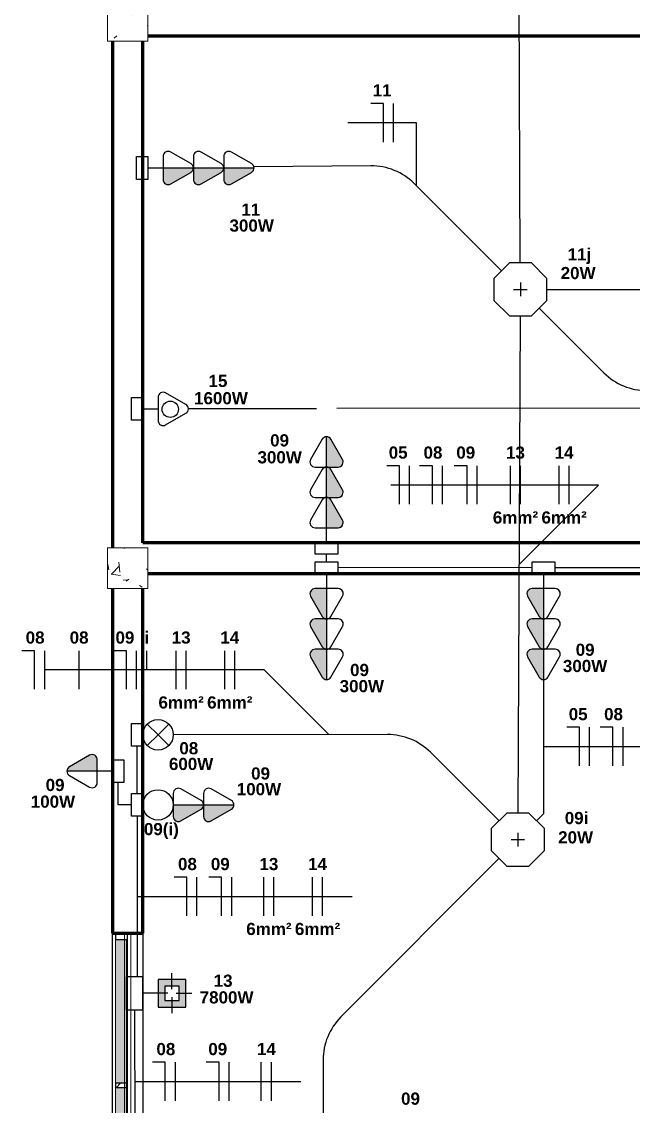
# Model space of a CAD drawing. Extents: x 1450 to 1868, y 82 to 351.
# Drawn here: x 1629.68 to 1632.7, y 228.74 to 234.09 of the extents above; entities that cross this region are included whole.
import ezdxf
from ezdxf.enums import TextEntityAlignment as Align

# ---------------------------------------------------------------- set-up
doc = ezdxf.new("R2010")
doc.units = 0
doc.header["$LTSCALE"] = 0.5
doc.linetypes.add('ELETRODUTO_TETO', pattern=[1000, 1000, 0])
doc.layers.get('0').update_dxf_attribs({"linetype": 'CONTINUOUS'})
for name, color, linetype, lineweight in [('A-GLAZ', 151, 'CONTINUOUS', 9), ('A-WALL', 113, 'CONTINUOUS', 30), ('S-COLS', 52, 'CONTINUOUS', 9)]:
    doc.layers.add(name, color=color, linetype=linetype, lineweight=lineweight)
for name, color, linetype in [('CENTRAL DE AR', 10, 'CONTINUOUS'), ('ELETRODUTO', 7, 'CONTINUOUS'), ('ELETRODUTO_TETO', 2, 'CONTINUOUS'), ('FIACAO', 7, 'CONTINUOUS'), ('Iluminação', 7, 'CONTINUOUS'), ('INDICACAO_BIT_FIACAO', 7, 'CONTINUOUS'), ('INDICACAO_CIRCUITO', 2, 'CONTINUOUS'), ('INDICACAO_INTERRUPTOR_FIA', 2, 'CONTINUOUS'), ('INDICACAO_POTENCIA', 1, 'CONTINUOUS'), ('INTERRUPTORES', 1, 'CONTINUOUS'), ('LINHA_DE_CHAMADA', 7, 'CONTINUOUS'), ('LUMINÁRIAS', 3, 'CONTINUOUS'), ('TOMADAS ABNT', 10, 'CONTINUOUS'), ('X_LIGACAO_VIRTUAL_OBJ', 7, 'CONTINUOUS')]:
    doc.layers.add(name, color=color, linetype=linetype)
doc.styles.add('Arial', font='arialbd.ttf', dxfattribs={"height": 100})
pattern_1 = [(135, (-11620.3, 46066.5), (-224.5064, -224.5064), []), (135, (-11620.3, 46145.9), (-449.0128, 3e-14), []), (135, (-11620.3, 45987.14), (-449.0128, 3e-14), [])]

# ---------------------------------------------------------------- blocks, each defined once
blk = doc.blocks.new('*U1322', base_point=(608.67, 153.293))
for p, q in [((608.67, 153.483), (608.544, 153.483)), ((608.67, 153.103), (608.67, 153.483))]:
    blk.add_line(p, q)
blk = doc.blocks.new('*U1323', base_point=(576.818, 148.746))
blk.add_line((576.818, 148.556), (576.818, 148.936))
blk = doc.blocks.new('*U1343', base_point=(1465.5112, 153.689))
at = {"xscale": 0.5, "yscale": 0.5, "zscale": 0.5}
for name, p in [('*U1322', (1465.5179, 153.689)), ('*U1323', (1465.5679, 153.689))]:
    blk.add_blockref(name, p, dxfattribs=at)
blk = doc.blocks.new('*U1440', base_point=(1461.2766, 150.0924))
at = {"xscale": 0.5, "yscale": 0.5, "zscale": 0.5}
for p in [(1461.2516, 150.0924), (1461.3016, 150.0924)]:
    blk.add_blockref('*U1323', p, dxfattribs=at)
blk = doc.blocks.new('*U1439', base_point=(1461.0366, 150.0924))
at = {"xscale": 0.5, "yscale": 0.5, "zscale": 0.5}
for name, p in [('*U1322', (1461.0432, 150.0924)), ('*U1323', (1461.0932, 150.0924))]:
    blk.add_blockref(name, p, dxfattribs=at)
blk = doc.blocks.new('*U1433', base_point=(1461.529, 151.0048))
at = {"xscale": 0.5, "yscale": 0.5, "zscale": 0.5}
for p in [(1461.504, 151.0048), (1461.554, 151.0048)]:
    blk.add_blockref('*U1323', p, dxfattribs=at)
blk = doc.blocks.new('*U1432', base_point=(1461.289, 151.0048))
at = {"xscale": 0.5, "yscale": 0.5, "zscale": 0.5}
for p in [(1461.264, 151.0048), (1461.314, 151.0048)]:
    blk.add_blockref('*U1323', p, dxfattribs=at)
blk = doc.blocks.new('*U1431', base_point=(1461.049, 151.0048))
at = {"xscale": 0.5, "yscale": 0.5, "zscale": 0.5}
for name, p in [('*U1322', (1461.0557, 151.0048)), ('*U1323', (1461.1057, 151.0048))]:
    blk.add_blockref(name, p, dxfattribs=at)
blk = doc.blocks.new('*U1387', base_point=(1461.096, 152.1218))
at = {"xscale": 0.5, "yscale": 0.5, "zscale": 0.5}
for p in [(1461.071, 152.1218), (1461.121, 152.1218)]:
    blk.add_blockref('*U1323', p, dxfattribs=at)
blk = doc.blocks.new('*U1386', base_point=(1460.856, 152.1218))
at = {"xscale": 0.5, "yscale": 0.5, "zscale": 0.5}
for p in [(1460.831, 152.1218), (1460.881, 152.1218)]:
    blk.add_blockref('*U1323', p, dxfattribs=at)
blk = doc.blocks.new('*U1331', base_point=(665.55, 144.199))
blk.add_line((665.55, 144.199), (665.55, 144.389))
blk = doc.blocks.new('*U1385', base_point=(1460.6043, 152.1218))
at = {"xscale": 0.5, "yscale": 0.5, "zscale": 0.5}
for name, p in [('*U1322', (1460.586, 152.1218)), ('*U1323', (1460.636, 152.1218)), ('*U1331', (1460.686, 152.1218))]:
    blk.add_blockref(name, p, dxfattribs=at)
blk = doc.blocks.new('*U1384', base_point=(1460.3526, 152.1218))
at = {"xscale": 0.5, "yscale": 0.5, "zscale": 0.5}
blk.add_blockref('*U1323', (1460.3526, 152.1218), dxfattribs=at)
blk = doc.blocks.new('*U1379', base_point=(1462.8148, 151.7441))
at = {"xscale": 0.5, "yscale": 0.5, "zscale": 0.5}
for name, p in [('*U1322', (1462.8214, 151.7441)), ('*U1323', (1462.8714, 151.7441))]:
    blk.add_blockref(name, p, dxfattribs=at)
blk = doc.blocks.new('*U1368', base_point=(1461.8477, 154.82))
at = {"xscale": 0.5, "yscale": 0.5, "zscale": 0.5}
for name, p in [('*U1322', (1461.8544, 154.82)), ('*U1323', (1461.9044, 154.82))]:
    blk.add_blockref(name, p, dxfattribs=at)
blk = doc.blocks.new('*U1362', base_point=(1462.7453, 153.034))
at = {"xscale": 0.5, "yscale": 0.5, "zscale": 0.5}
for p in [(1462.7203, 153.034), (1462.7703, 153.034)]:
    blk.add_blockref('*U1323', p, dxfattribs=at)
blk = doc.blocks.new('*U1361', base_point=(1462.5053, 153.034))
at = {"xscale": 0.5, "yscale": 0.5, "zscale": 0.5}
for p in [(1462.4803, 153.034), (1462.5303, 153.034)]:
    blk.add_blockref('*U1323', p, dxfattribs=at)
blk = doc.blocks.new('*U1360', base_point=(1461.7253, 153.034))
at = {"xscale": 0.5, "yscale": 0.5, "zscale": 0.5}
for name, p in [('*U1322', (1461.732, 153.034)), ('*U1323', (1461.782, 153.034))]:
    blk.add_blockref(name, p, dxfattribs=at)
blk = doc.blocks.new('*U1359', base_point=(1461.2453, 153.034))
at = {"xscale": 0.5, "yscale": 0.5, "zscale": 0.5}
for name, p in [('*U1322', (1461.252, 153.034)), ('*U1323', (1461.302, 153.034))]:
    blk.add_blockref(name, p, dxfattribs=at)
blk = doc.blocks.new('*U788', base_point=(-33617.94, 35421.55))
at = {"linetype": 'ByBlock'}
blk.add_lwpolyline([(-33617.94, 35421.55), (-33617.94, 35425.34)], dxfattribs=at)
blk = doc.blocks.new('*U787', base_point=(-33678.62, 35301.75))
at = {"linetype": 'ByBlock'}
blk.add_lwpolyline([(-33678.62, 35301.75), (-33678.62, 35301.75)], dxfattribs=at)
blk = doc.blocks.new('*U774', base_point=(-33693.58, 35301.75))
at = {"linetype": 'ByBlock'}
blk.add_arc((-33701.08, 35301.75), 7.5, 180, 180, dxfattribs=at)
blk = doc.blocks.new('*U772', base_point=(-33711.39, 35296.14))
at = {"linetype": 'ByBlock'}
blk.add_lwpolyline([(-33711.39, 35296.14), (-33711.39, 35217.04)], dxfattribs=at)
blk = doc.blocks.new('*U771', base_point=(-33714.19, 35301.75))
at = {"linetype": 'ByBlock'}
blk.add_lwpolyline([(-33714.19, 35301.75), (-33720.78, 35301.75), (-33720.78, 35312.77)], dxfattribs=at)
blk = doc.blocks.new('*U770', base_point=(-33711.39, 35307.35))
at = {"linetype": 'ByBlock'}
blk.add_lwpolyline([(-33711.39, 35307.35), (-33711.39, 35330.73)], dxfattribs=at)
blk = doc.blocks.new('*U762', base_point=(-33475.09, 35665.19))
blk.add_hatch(color=256).paths.add_polyline_path([(-33461.38, 35663.02, 0.269143), (-33460.13, 35665.19), (-33475.09, 35665.19), (-33475.09, 35659.5, 0.575867), (-33471.35, 35657.33)])
for p, q in [((-33461.38, 35667.36), (-33471.35, 35673.06)), ((-33475.09, 35670.89), (-33475.09, 35665.19)), ((-33475.09, 35665.19), (-33475.09, 35659.5)), ((-33475.09, 35665.19), (-33460.13, 35665.19)), ((-33471.35, 35657.33), (-33461.38, 35663.02))]:
    blk.add_line(p, q)
for centre, start, end in [((-33472.59, 35670.89), 60.2551, 180), ((-33462.63, 35665.19), 299.7449, 60.2551), ((-33472.59, 35659.5), 180, 299.7449)]:
    blk.add_arc(centre, 2.5, start, end)
blk = doc.blocks.new('*U763', base_point=(-33353.58, 35808.49))
at = {"linetype": 'ByBlock'}
blk.add_lwpolyline([(-33353.58, 35808.49), (-33353.57, 35808.49)], dxfattribs=at)
blk = doc.blocks.new('*U761', base_point=(-33475.09, 35665.19))
blk.add_lwpolyline([(-33475.09, 35670.8), (-33475.09, 35659.59), (-33480.69, 35659.59), (-33480.69, 35670.8)], close=True)
blk.add_circle((-33467.59, 35665.19), 7.5)
blk = doc.blocks.new('*U767', base_point=(-33353.63, 35555.76))
at = {"linetype": 'ByBlock'}
blk.add_arc((-33346.13, 35555.76), 7.5, 359.9999999999515, 0, dxfattribs=at)
blk = doc.blocks.new('*U768', base_point=(-33509.25, 35555.93))
at = {"linetype": 'ByBlock'}
blk.add_lwpolyline([(-33509.25, 35555.93), (-33368.59, 35555.78)], dxfattribs=at)
blk = doc.blocks.new('*U494', base_point=(-32381.43, 36642.71))
at = {"linetype": 'ByBlock'}
blk.add_lwpolyline([(-32381.43, 36642.71), (-32459.58, 36564.57, 0.198943), (-32468.37, 36543.36), (-32468.37, 36310.61)], format="xyb", dxfattribs=at)
blk = doc.blocks.new('*U493', base_point=(-32362.91, 36661.21))
at = {"linetype": 'ByBlock'}
blk.add_lwpolyline([(-32362.91, 36661.21), (-32359.36, 36664.75), (-32359.32, 36730.84)], dxfattribs=at)
blk = doc.blocks.new('*U489', base_point=(-32561.36, 36568.2))
at = {"linetype": 'ByBlock'}
blk.add_lwpolyline([(-32561.36, 36568.2), (-32561.36, 36497.54)], dxfattribs=at)
blk = doc.blocks.new('*U488', base_point=(-32381.42, 36661.22))
at = {"linetype": 'ByBlock'}
blk.add_lwpolyline([(-32381.42, 36661.22), (-32415.23, 36695.04, 0.198933), (-32436.45, 36703.83), (-32542.11, 36703.85)], format="xyb", dxfattribs=at)
blk = doc.blocks.new('*U487', base_point=(-32364.9, 36786.03))
at = {"linetype": 'ByBlock'}
blk.add_lwpolyline([(-32364.9, 36786.03), (-32364.9, 36786.03), (-32460.75, 36786.15)], dxfattribs=at)
blk = doc.blocks.new('*U486', base_point=(-32246.63, 36785.88))
at = {"linetype": 'ByBlock'}
blk.add_lwpolyline([(-32246.63, 36785.88), (-32353.69, 36786.01)], dxfattribs=at)
blk = doc.blocks.new('*U485', base_point=(-31811.79, 36960.69))
at = {"linetype": 'ByBlock'}
blk.add_lwpolyline([(-31811.79, 36960.69), (-31840.2, 36960.69, 0.198912), (-31861.42, 36951.91), (-31940, 36873.32, -0.198924), (-31961.22, 36864.54), (-32534.45, 36864.56)], format="xyb", dxfattribs=at)
blk = doc.blocks.new('*U484', base_point=(-32379.84, 36932.49))
at = {"linetype": 'ByBlock'}
blk.add_lwpolyline([(-32379.84, 36932.49), (-32422.84, 36975.5, 0.201143), (-32444.31, 36984.29), (-32501.93, 36983.81)], format="xyb", dxfattribs=at)
blk = doc.blocks.new('*U482', base_point=(-32370.66, 36910.14))
at = {"linetype": 'ByBlock'}
blk.add_lwpolyline([(-32370.66, 36910.14), (-32372.09, 36665.05)], dxfattribs=at)
blk = doc.blocks.new('*U481', base_point=(-32370.63, 36936.32))
at = {"linetype": 'ByBlock'}
blk.add_lwpolyline([(-32370.63, 36936.32), (-32371.45, 37190.15)], dxfattribs=at)
blk = doc.blocks.new('*U480', base_point=(-31811.78, 36972.05))
at = {"linetype": 'ByBlock'}
blk.add_lwpolyline([(-31811.78, 36972.05), (-31847.16, 36972.05, 0.198945), (-31868.38, 36963.26), (-31949.55, 36882.07, -0.198945), (-31970.77, 36873.28), (-32308.21, 36873.28, -0.19923), (-32329.44, 36882.09), (-32361.29, 36914.02)], format="xyb", dxfattribs=at)
blk = doc.blocks.new('*U363', base_point=(-27144.49, 59489.38))
blk.add_hatch(color=256).paths.add_polyline_path([(-27123.29, 59487.21, 0.269143), (-27122.03, 59489.38), (-27136.99, 59489.38), (-27136.99, 59483.68, 0.575867), (-27133.25, 59481.51)])
for p, q in [((-27136.99, 59495.07), (-27136.99, 59489.38)), ((-27123.29, 59491.55), (-27133.25, 59497.24)), ((-27144.49, 59489.38), (-27136.99, 59489.38)), ((-27136.99, 59489.38), (-27136.99, 59483.68)), ((-27136.99, 59489.38), (-27122.03, 59489.38)), ((-27133.25, 59481.51), (-27123.29, 59487.21))]:
    blk.add_line(p, q)
blk.add_lwpolyline([(-27144.49, 59494.98), (-27144.49, 59483.77), (-27150.09, 59483.77), (-27150.09, 59494.98)], close=True)
for centre, start, end in [((-27134.49, 59495.07), 60.2551, 180), ((-27124.53, 59489.38), 299.7449, 60.2551), ((-27134.49, 59483.68), 180, 299.7449)]:
    blk.add_arc(centre, 2.5, start, end)
blk = doc.blocks.new('Cozinha')
at = {"layer": 'A-WALL', "lineweight": 70}
for p, q in [((2.5, -315), (2.5, -565)), ((17.5, -562.5), (17.5, -315)), ((20, -312.5), (385, -312.5)), ((387.5, -562.5), (17.5, -562.5)), ((20, -577.5), (385, -577.5)), ((2.5, -585), (2.5, -755)), ((17.5, -755), (17.5, -585)), ((2.5, -755), (17.5, -755))]:
    blk.add_line(p, q, dxfattribs=at)
at = {"layer": 'A-WALL'}
for p, q in [((2.5, -905), (2.5, -755)), ((17.5, -755), (17.5, -905))]:
    blk.add_line(p, q, dxfattribs=at)
blk = doc.blocks.new('*U296', base_point=(-47107.64, 15326.36))
h = blk.add_hatch(color=256)
h.paths.add_polyline_path([(-47086.39, 15326.36), (-47086.39, 15333.23), (-47093.27, 15333.23), (-47093.27, 15329.92), (-47089.71, 15329.92), (-47089.71, 15326.36)])
h.paths.add_polyline_path([(-47086.39, 15319.49), (-47086.39, 15326.36), (-47089.71, 15326.36), (-47089.71, 15322.8), (-47093.27, 15322.8), (-47093.27, 15319.49)])
h.paths.add_polyline_path([(-47093.27, 15319.49), (-47093.27, 15322.8), (-47096.82, 15322.8), (-47096.82, 15326.36), (-47100.14, 15326.36), (-47100.14, 15319.49)])
h.paths.add_polyline_path([(-47096.82, 15326.36), (-47096.82, 15329.92), (-47093.27, 15329.92), (-47093.27, 15333.23), (-47100.14, 15333.23), (-47100.14, 15326.36)])
for p, q in [((-47093.27, 15328.35), (-47093.27, 15336.2)), ((-47095.25, 15326.36), (-47107.64, 15326.36)), ((-47093.27, 15324.37), (-47093.27, 15316.52)), ((-47091.28, 15326.36), (-47083.43, 15326.36))]:
    blk.add_line(p, q)
at = {"linetype": 'Continuous', "ltscale": 0.2}
blk.add_lwpolyline([(-47107.64, 15318.18), (-47107.64, 15334.54), (-47115.82, 15334.54), (-47115.82, 15318.18)], close=True, dxfattribs=at)
for points in [[(-47086.39, 15333.23), (-47100.14, 15333.23), (-47100.14, 15319.49), (-47086.39, 15319.49)], [(-47089.71, 15329.92), (-47096.82, 15329.92), (-47096.82, 15322.8), (-47089.71, 15322.8)]]:
    blk.add_lwpolyline(points, close=True)
blk = doc.blocks.new('*U291', base_point=(-46555.9, 19648.24))
at = {"layer": 'LUMINÁRIAS'}
blk.add_lwpolyline([(-46574.05, 19655.76), (-46574.05, 19640.72), (-46563.42, 19630.09), (-46548.38, 19630.09), (-46537.75, 19640.72), (-46537.75, 19655.76), (-46548.38, 19666.39), (-46563.42, 19666.39)], close=True, dxfattribs=at)
for points in [[(-46555.9, 19652.91), (-46555.9, 19643.57)], [(-46560.57, 19648.24), (-46551.23, 19648.24)]]:
    blk.add_lwpolyline(points, dxfattribs=at)
blk = doc.blocks.new('*U263', base_point=(-47165.44, 15074.18))
for p, q in [((-47165.44, 15089.18), (-47165.44, 15089.18)), ((-47165.44, 15081.68), (-47170.75, 15086.98)), ((-47165.44, 15081.68), (-47160.14, 15086.98)), ((-47165.44, 15081.68), (-47170.75, 15076.38)), ((-47165.44, 15081.68), (-47160.14, 15076.38))]:
    blk.add_line(p, q)
blk.add_lwpolyline([(-47171.05, 15074.18), (-47159.84, 15074.18), (-47159.84, 15068.58), (-47171.05, 15068.58)], close=True)
blk.add_circle((-47165.44, 15081.68), 7.5)
blk = doc.blocks.new('*U224', base_point=(-47100.14, 15466.08))
for p, q in [((-47102.31, 15487.28), (-47108, 15477.32)), ((-47092.27, 15477.32), (-47097.96, 15487.28)), ((-47105.83, 15473.58), (-47100.14, 15473.58)), ((-47100.14, 15473.58), (-47094.44, 15473.58)), ((-47100.14, 15466.08), (-47100.14, 15473.58))]:
    blk.add_line(p, q)
blk.add_lwpolyline([(-47105.74, 15466.08), (-47094.53, 15466.08), (-47094.53, 15460.47), (-47105.74, 15460.47)], close=True)
blk.add_circle((-47099.96, 15479.63), 4.02)
for centre, start, end in [((-47100.14, 15486.04), 29.7449, 150.2551), ((-47105.83, 15476.08), 150.2551, 270), ((-47094.44, 15476.08), 270, 29.7449)]:
    blk.add_arc(centre, 2.5, start, end)
blk = doc.blocks.new('*U223', base_point=(-47100.14, 15466.08))
for points in [[(-47097.96, 15517.2, 0.269143), (-47100.14, 15518.46), (-47100.14, 15503.5), (-47094.44, 15503.5, 0.575867), (-47092.27, 15507.24)], [(-47097.96, 15502.24, 0.269143), (-47100.14, 15503.5), (-47100.14, 15488.54), (-47094.44, 15488.54, 0.575867), (-47092.27, 15492.28)], [(-47097.96, 15487.28, 0.269143), (-47100.14, 15488.54), (-47100.14, 15473.58), (-47094.44, 15473.58, 0.575867), (-47092.27, 15477.32)]]:
    blk.add_hatch(color=256).paths.add_polyline_path(points)
for p, q in [((-47102.31, 15517.2), (-47108, 15507.24)), ((-47100.14, 15503.5), (-47100.14, 15518.46)), ((-47092.27, 15507.24), (-47097.96, 15517.2)), ((-47102.31, 15502.24), (-47108, 15492.28)), ((-47105.83, 15503.5), (-47100.14, 15503.5)), ((-47100.14, 15488.54), (-47100.14, 15503.5)), ((-47100.14, 15503.5), (-47094.44, 15503.5)), ((-47092.27, 15492.28), (-47097.96, 15502.24)), ((-47102.31, 15487.28), (-47108, 15477.32)), ((-47105.83, 15488.54), (-47100.14, 15488.54)), ((-47100.14, 15473.58), (-47100.14, 15488.54)), ((-47100.14, 15488.54), (-47094.44, 15488.54)), ((-47092.27, 15477.32), (-47097.96, 15487.28)), ((-47105.83, 15473.58), (-47100.14, 15473.58)), ((-47100.14, 15466.08), (-47100.14, 15473.58)), ((-47100.14, 15473.58), (-47094.44, 15473.58))]:
    blk.add_line(p, q)
blk.add_lwpolyline([(-47105.74, 15466.08), (-47094.53, 15466.08), (-47094.53, 15460.47), (-47105.74, 15460.47)], close=True)
for centre, start, end in [((-47100.14, 15515.96), 29.7449, 150.2551), ((-47105.83, 15506), 150.2551, 270), ((-47094.44, 15506), 270, 29.7449), ((-47100.14, 15501), 29.7449, 150.2551), ((-47105.83, 15491.04), 150.2551, 270), ((-47094.44, 15491.04), 270, 29.7449), ((-47100.14, 15486.04), 29.7449, 150.2551), ((-47105.83, 15476.08), 150.2551, 270), ((-47094.44, 15476.08), 270, 29.7449)]:
    blk.add_arc(centre, 2.5, start, end)
blk = doc.blocks.new('*U222', base_point=(-47049.63, 15389.72))
for points in [[(-47047.46, 15440.85, 0.269143), (-47049.63, 15442.11), (-47049.63, 15427.14), (-47043.94, 15427.14, 0.575867), (-47041.77, 15430.89)], [(-47047.46, 15425.89, 0.269143), (-47049.63, 15427.14), (-47049.63, 15412.18), (-47043.94, 15412.18, 0.575867), (-47041.77, 15415.92)], [(-47047.46, 15410.92, 0.269143), (-47049.63, 15412.18), (-47049.63, 15397.22), (-47043.94, 15397.22, 0.575867), (-47041.77, 15400.96)]]:
    blk.add_hatch(color=256).paths.add_polyline_path(points)
for p, q in [((-47049.63, 15427.14), (-47049.63, 15442.11)), ((-47051.8, 15440.85), (-47057.5, 15430.89)), ((-47041.77, 15430.89), (-47047.46, 15440.85)), ((-47051.8, 15425.89), (-47057.5, 15415.92)), ((-47055.33, 15427.14), (-47049.63, 15427.14)), ((-47049.63, 15412.18), (-47049.63, 15427.14)), ((-47049.63, 15427.14), (-47043.94, 15427.14)), ((-47041.77, 15415.92), (-47047.46, 15425.89)), ((-47051.8, 15410.92), (-47057.5, 15400.96)), ((-47055.33, 15412.18), (-47049.63, 15412.18)), ((-47049.63, 15397.22), (-47049.63, 15412.18)), ((-47049.63, 15412.18), (-47043.94, 15412.18)), ((-47041.77, 15400.96), (-47047.46, 15410.92)), ((-47055.33, 15397.22), (-47049.63, 15397.22)), ((-47049.63, 15389.72), (-47049.63, 15397.22)), ((-47049.63, 15397.22), (-47043.94, 15397.22))]:
    blk.add_line(p, q)
blk.add_lwpolyline([(-47055.24, 15389.72), (-47044.03, 15389.72), (-47044.03, 15384.12), (-47055.24, 15384.12)], close=True)
for centre, start, end in [((-47049.63, 15439.61), 29.7449, 150.2551), ((-47055.33, 15429.64), 150.2551, 270), ((-47049.63, 15424.64), 29.7449, 150.2551), ((-47043.94, 15429.64), 270, 29.7449), ((-47055.33, 15414.68), 150.2551, 270), ((-47043.94, 15414.68), 270, 29.7449), ((-47049.63, 15409.68), 29.7449, 150.2551), ((-47055.33, 15399.72), 150.2551, 270), ((-47043.94, 15399.72), 270, 29.7449)]:
    blk.add_arc(centre, 2.5, start, end)
blk = doc.blocks.new('*U197', base_point=(-47090.25, 15431.01))
for points in [[(-47088.08, 15482.13, 0.269143), (-47090.25, 15483.39), (-47090.25, 15468.43), (-47084.56, 15468.43, 0.575867), (-47082.39, 15472.17)], [(-47088.08, 15467.17, 0.269143), (-47090.25, 15468.43), (-47090.25, 15453.47), (-47084.56, 15453.47, 0.575867), (-47082.39, 15457.21)], [(-47088.08, 15452.21, 0.269143), (-47090.25, 15453.47), (-47090.25, 15438.51), (-47084.56, 15438.51, 0.575867), (-47082.39, 15442.25)]]:
    blk.add_hatch(color=256).paths.add_polyline_path(points)
for p, q in [((-47092.42, 15482.13), (-47098.12, 15472.17)), ((-47090.25, 15468.43), (-47090.25, 15483.39)), ((-47082.39, 15472.17), (-47088.08, 15482.13)), ((-47092.42, 15467.17), (-47098.12, 15457.21)), ((-47095.94, 15468.43), (-47090.25, 15468.43)), ((-47090.25, 15453.47), (-47090.25, 15468.43)), ((-47090.25, 15468.43), (-47084.56, 15468.43)), ((-47082.39, 15457.21), (-47088.08, 15467.17)), ((-47095.94, 15453.47), (-47090.25, 15453.47)), ((-47090.25, 15438.51), (-47090.25, 15453.47)), ((-47090.25, 15453.47), (-47084.56, 15453.47)), ((-47092.42, 15452.21), (-47098.12, 15442.25)), ((-47082.39, 15442.25), (-47088.08, 15452.21)), ((-47095.94, 15438.51), (-47090.25, 15438.51)), ((-47090.25, 15431.01), (-47090.25, 15438.51)), ((-47090.25, 15438.51), (-47084.56, 15438.51))]:
    blk.add_line(p, q)
blk.add_lwpolyline([(-47095.86, 15431.01), (-47084.65, 15431.01), (-47084.65, 15425.41), (-47095.86, 15425.41)], close=True)
for centre, start, end in [((-47090.25, 15480.89), 29.7449, 150.2551), ((-47095.94, 15470.93), 150.2551, 270), ((-47084.56, 15470.93), 270, 29.7449), ((-47090.25, 15465.93), 29.7449, 150.2551), ((-47095.94, 15455.97), 150.2551, 270), ((-47090.25, 15450.97), 29.7449, 150.2551), ((-47084.56, 15455.97), 270, 29.7449), ((-47095.94, 15441.01), 150.2551, 270), ((-47084.56, 15441.01), 270, 29.7449)]:
    blk.add_arc(centre, 2.5, start, end)
blk = doc.blocks.new('*U196', base_point=(-46973.01, 15439.24))
for points in [[(-46970.83, 15490.37, 0.269143), (-46973.01, 15491.63), (-46973.01, 15476.67), (-46967.31, 15476.67, 0.575867), (-46965.14, 15480.41)], [(-46970.83, 15475.41, 0.269143), (-46973.01, 15476.67), (-46973.01, 15461.71), (-46967.31, 15461.71, 0.575867), (-46965.14, 15465.45)], [(-46970.83, 15460.45, 0.269143), (-46973.01, 15461.71), (-46973.01, 15446.74), (-46967.31, 15446.74, 0.575867), (-46965.14, 15450.49)]]:
    blk.add_hatch(color=256).paths.add_polyline_path(points)
for p, q in [((-46975.18, 15490.37), (-46980.87, 15480.41)), ((-46973.01, 15476.67), (-46973.01, 15491.63)), ((-46965.14, 15480.41), (-46970.83, 15490.37)), ((-46975.18, 15475.41), (-46980.87, 15465.45)), ((-46978.7, 15476.67), (-46973.01, 15476.67)), ((-46973.01, 15461.71), (-46973.01, 15476.67)), ((-46973.01, 15476.67), (-46967.31, 15476.67)), ((-46965.14, 15465.45), (-46970.83, 15475.41)), ((-46975.18, 15460.45), (-46980.87, 15450.49)), ((-46978.7, 15461.71), (-46973.01, 15461.71)), ((-46973.01, 15446.74), (-46973.01, 15461.71)), ((-46973.01, 15461.71), (-46967.31, 15461.71)), ((-46965.14, 15450.49), (-46970.83, 15460.45)), ((-46978.7, 15446.74), (-46973.01, 15446.74)), ((-46973.01, 15439.24), (-46973.01, 15446.74)), ((-46973.01, 15446.74), (-46967.31, 15446.74))]:
    blk.add_line(p, q)
blk.add_lwpolyline([(-46978.61, 15439.24), (-46967.4, 15439.24), (-46967.4, 15433.64), (-46978.61, 15433.64)], close=True)
for centre, start, end in [((-46973.01, 15489.13), 29.7449, 150.2551), ((-46978.7, 15479.17), 150.2551, 270), ((-46967.31, 15479.17), 270, 29.7449), ((-46973.01, 15474.17), 29.7449, 150.2551), ((-46978.7, 15464.21), 150.2551, 270), ((-46967.31, 15464.21), 270, 29.7449), ((-46973.01, 15459.21), 29.7449, 150.2551), ((-46978.7, 15449.24), 150.2551, 270), ((-46967.31, 15449.24), 270, 29.7449)]:
    blk.add_arc(centre, 2.5, start, end)
blk = doc.blocks.new('Janela Maxim-air - 2 Módulos - 1200x0600mm-V46-Planta Baixa')
at = {"layer": 'A-GLAZ'}
h = blk.add_hatch(dxfattribs=at)
h.set_pattern_fill('FP_76', color=256, style=0, pattern_type=2)
h.set_pattern_definition(pattern_1)
h.paths.add_polyline_path([(750, -5.1), (750, -0.1), (710, -0.1), (710, -5.1), (720, -5.1), (720, -60.1), (750, -60.1), (750, -50)], flags=0)
h.paths.add_polyline_path([(-710, -0.1), (-750, -0.1), (-750, -60.1), (-720, -60.1), (-720, -5.1), (-710, -5.1)], flags=0)
h = blk.add_hatch(color=256, dxfattribs=at)
h.paths.add_polyline_path([(720, -60.1), (720, -5.1), (10, -5.1), (10, -60.1), (547.6, -60.1)], flags=0)
h.paths.add_polyline_path([(-10, -50), (-10, -5.1), (-720, -5.1), (-720, -60.1), (-10, -60.1), (-10, -55)], flags=0)
blk.add_hatch(color=256, dxfattribs=at).paths.add_polyline_path([(710, -0.1), (-710, -0.1), (-710, -5.1), (710, -5.1)], flags=0)
h = blk.add_hatch(dxfattribs=at)
h.set_pattern_fill('FP_76', color=256, style=0, pattern_type=2)
h.set_pattern_definition(pattern_1)
h.paths.add_polyline_path([(10, -55), (10, -5.1), (-10, -5.1), (-10, -60.1), (10, -60.1)], flags=0)
for p, q in [((-750, 75), (-750, -75)), ((750, 75), (750, -75)), ((-750, 15), (750, 15)), ((-750, -15), (750, -15)), ((710, -0.1), (-710, -0.1)), ((-710, -5.1), (-10, -5.1)), ((10, -5.1), (710, -5.1)), ((-720, -60.1), (-10, -60.1)), ((10, -60.1), (720, -60.1))]:
    blk.add_line(p, q, dxfattribs=at)
at = {"layer": 'A-GLAZ', "lineweight": 30}
for p, q in [((-750, -0.1), (-750, -60.1)), ((-710, -0.1), (-750, -0.1)), ((-720, -60.1), (-720, -5.1)), ((-720, -5.1), (-710, -5.1)), ((-710, -5.1), (-710, -0.1)), ((10, -5.1), (-10, -5.1)), ((-10, -5.1), (-10, -60.1)), ((10, -60.1), (10, -5.1)), ((750, -0.1), (710, -0.1)), ((710, -0.1), (710, -5.1)), ((710, -5.1), (720, -5.1)), ((720, -5.1), (720, -60.1)), ((750, -60.1), (750, -0.1)), ((-750, -60.1), (-720, -60.1)), ((-10, -60.1), (10, -60.1)), ((720, -60.1), (750, -60.1))]:
    blk.add_line(p, q, dxfattribs=at)
blk = doc.blocks.new('Pilar Retangular de Concreto - 20X20 cm-V28-Planta Baixa')
at = {"layer": 'S-COLS'}
h = blk.add_hatch(dxfattribs=at)
h.set_pattern_fill('FP_47', color=256, style=0, pattern_type=2)
h.set_pattern_definition([(50, (46066.5, 6370.3), (364.368, -31.8783), [38.1, -419.1]), (355, (46066.5, 6370.3), (-70.486, 382.1133), [30.48, -335.28]), (100.451, (46096.87, 6367.65), (293.885, 350.2334), [32.38, -356.18]), (46.184, (46066.5, 6471.9), (542.1585, -84.086), [57.15, -628.65]), (96.636, (46111.7, 6464.9), (474.805, 494.8554), [48.57, -534.27]), (351.184, (46066.5, 6471.9), (474.81, 494.85), [45.72, -502.92]), (21, (46117.3, 6446.5), (303.2285, -204.5305), [38.1, -419.1]), (326, (46117.3, 6446.5), (123.604, 368.376), [30.48, -335.28]), (71.451, (46142.58, 6429.46), (426.834, 163.8427), [32.38, -356.18]), (37.5, (46066.51, 6370.3), (6.17665, 169.11015), [16.764, -314.452, 16.764, -323.596, -336.55]), (37.5, (46066.51, 6370.3), (6.17665, 169.11015), [-671.576, 16.764, -319.786]), (7.5, (46066.51, 6370.3), (133.6389, 200.3615), [16.764, -177.292, 16.764, -306.832, -128.27]), (7.5, (46066.51, 6370.3), (133.6389, 200.3615), [-517.652, 16.764, -111.506]), (327.5, (45953.23, 6370.3), (271.1818, -11.45836), [16.764, -110.236, 16.764, -379.476, -525.78]), (327.5, (45953.23, 6370.3), (271.1818, -11.45836), [-523.24, 16.764, -509.016]), (317.5, (45902.43, 6370.3), (296.2585, 50.8528), [16.764, -148.336, 16.764, -246.38, -373.38]), (317.5, (45902.43, 6370.3), (296.2585, 50.8528), [-428.244, 16.764, -356.616])])
h.paths.add_polyline_path([(48.9, -100), (100, -100), (100, 100), (-100, 100), (-100, -100), (-50, -100)], flags=0)
for p, q in [((100, 100), (-100, 100)), ((-100, 100), (-100, -100)), ((100, -100), (100, 100)), ((-100, -100), (100, -100))]:
    blk.add_line(p, q, dxfattribs=at)
blk = doc.blocks.new('Pilar Retangular de Concreto - 20X20 cm-V26-Planta Baixa')
at = {"layer": 'S-COLS'}
h = blk.add_hatch(dxfattribs=at)
h.set_pattern_fill('FP_45', color=256, style=0, pattern_type=2)
h.set_pattern_definition([(50, (46066.5, 9070.3), (364.368, -31.8783), [38.1, -419.1]), (355, (46066.5, 9070.3), (-70.486, 382.1133), [30.48, -335.28]), (100.451, (46096.87, 9067.65), (293.885, 350.2334), [32.38, -356.18]), (46.184, (46066.5, 9171.9), (542.1585, -84.086), [57.15, -628.65]), (96.636, (46111.7, 9164.9), (474.805, 494.8554), [48.57, -534.27]), (351.184, (46066.5, 9171.9), (474.81, 494.85), [45.72, -502.92]), (21, (46117.3, 9146.5), (303.2285, -204.5305), [38.1, -419.1]), (326, (46117.3, 9146.5), (123.604, 368.376), [30.48, -335.28]), (71.451, (46142.58, 9129.46), (426.834, 163.8427), [32.38, -356.18]), (37.5, (46066.51, 9070.3), (6.17665, 169.11015), [16.764, -314.452, 16.764, -323.596, -336.55]), (37.5, (46066.51, 9070.3), (6.17665, 169.11015), [-671.576, 16.764, -319.786]), (7.5, (46066.51, 9070.3), (133.6389, 200.3615), [16.764, -177.292, 16.764, -306.832, -128.27]), (7.5, (46066.51, 9070.3), (133.6389, 200.3615), [-517.652, 16.764, -111.506]), (327.5, (45953.23, 9070.3), (271.1818, -11.45836), [16.764, -110.236, 16.764, -379.476, -525.78]), (327.5, (45953.23, 9070.3), (271.1818, -11.45836), [-523.24, 16.764, -509.016]), (317.5, (45902.43, 9070.3), (296.2585, 50.8528), [16.764, -148.336, 16.764, -246.38, -373.38]), (317.5, (45902.43, 9070.3), (296.2585, 50.8528), [-428.244, 16.764, -356.616])])
h.paths.add_polyline_path([(75, -100), (100, -100), (100, 100), (-100, 100), (-100, -100), (50, -100)], flags=0)
for p, q in [((100, 100), (-100, 100)), ((-100, 100), (-100, -100)), ((100, -100), (100, 100)), ((-100, -100), (100, -100))]:
    blk.add_line(p, q, dxfattribs=at)

msp = doc.modelspace()

# ---------------------------------------------------------------- linework, layer by layer
at = {"layer": 'LINHA_DE_CHAMADA'}
for points in [[(1631.6316, 233.276), (1631.6316, 233.5868), (1631.2916, 233.5868)], [(1632.1372, 231.4088), (1632.5293, 231.8008), (1631.5041, 231.8008)], [(1631.1984, 230.57), (1630.8799, 230.8886), (1629.7965, 230.8886)], [(1632.2587, 230.5109), (1632.2587, 230.5109), (1632.9972, 230.5109)], [(1630.2529, 229.7716), (1630.2529, 229.7716), (1631.3129, 229.7716)], [(1630.2405, 228.8592), (1630.2405, 228.8592), (1631.0605, 228.8592)]]:
    msp.add_lwpolyline(points, dxfattribs=at)

# ---------------------------------------------------------------- block references
at = {"layer": 'A-GLAZ', "xscale": 0.00100000000000115, "yscale": 0.00100000000000115, "zscale": 0.00100000000000115, "rotation": 269.9999999999994}
msp.add_blockref('Janela Maxim-air - 2 Módulos - 1200x0600mm-V46-Planta Baixa', (1630.206, 228.8402), dxfattribs=at)
at = {"layer": 'A-WALL', "xscale": 0.01000000108748102, "yscale": 0.01000000108748102, "zscale": 0.01000000108748102}
msp.add_blockref('Cozinha', (1630.106, 237.1402), dxfattribs=at)
at = {"layer": 'CENTRAL DE AR', "xscale": 0.01000000108748102, "yscale": 0.01000000108748102, "zscale": 0.01000000108748102, "rotation": 269.9999999999995}
msp.add_blockref('*U224', (1630.281, 232.1762), dxfattribs=at)
at = {"layer": 'ELETRODUTO', "linetype": 'ELETRODUTO_TETO', "xscale": 0.01000000108748102, "yscale": 0.01000000108748102, "zscale": 0.01000000108748102}
for name, p in [('*U788', (1631.1875, 231.4212)), ('*U770', (1630.2529, 230.2792)), ('*U771', (1630.2249, 230.2232)), ('*U774', (1630.431, 230.2232)), ('*U787', (1630.5806, 230.2232)), ('*U772', (1630.2529, 230.1671))]:
    msp.add_blockref(name, p, dxfattribs=at)
at = {"layer": 'ELETRODUTO', "linetype": 'ELETRODUTO_TETO', "xscale": 0.01000000108748102, "yscale": 0.01000000108748102, "zscale": 0.01000000108748102, "rotation": 180}
msp.add_blockref('*U767', (1630.431, 230.2232), dxfattribs=at)
at = {"layer": 'ELETRODUTO_TETO', "linetype": 'ELETRODUTO_TETO', "xscale": 0.01000000108748102, "yscale": 0.01000000108748102, "zscale": 0.01000000108748102, "rotation": 0.07010083668257441}
for name, p in [('*U481', (1632.1429, 232.8961)), ('*U484', (1632.0508, 232.8576)), ('*U480', (1637.731, 233.2602)), ('*U485', (1637.731, 233.1466)), ('*U482', (1632.1429, 232.6343)), ('*U487', (1632.2021, 231.3932)), ('*U486', (1633.3847, 231.3932)), ('*U493', (1632.2235, 230.145)), ('*U488', (1632.0383, 230.1449)), ('*U494', (1632.0385, 229.9598)), ('*U489', (1630.2401, 229.2125))]:
    msp.add_blockref(name, p, dxfattribs=at)
at = {"layer": 'ELETRODUTO_TETO', "linetype": 'ELETRODUTO_TETO', "xscale": 0.01000000108748102, "yscale": 0.01000000108748102, "zscale": 0.01000000108748102}
msp.add_blockref('*U768', (1632.2744, 232.765), dxfattribs=at)
at = {"layer": 'FIACAO'}
for name, p in [('*U1368', (1631.4616, 233.5868)), ('*U1359', (1631.5406, 231.8008)), ('*U1343', (1631.7028, 231.8008)), ('*U1360', (1631.874, 231.8008)), ('*U1361', (1632.1193, 231.8008)), ('*U1362', (1632.3593, 231.8008)), ('*U1343', (1629.7399, 230.8886)), ('*U1384', (1629.9665, 230.8886)), ('*U1385', (1630.2182, 230.8886)), ('*U1386', (1630.4699, 230.8886)), ('*U1387', (1630.7099, 230.8886)), ('*U1379', (1632.4287, 230.5109)), ('*U1343', (1632.5938, 230.5109)), ('*U1343', (1630.4914, 229.7716)), ('*U1431', (1630.6629, 229.7716)), ('*U1432', (1630.9029, 229.7716)), ('*U1433', (1631.1429, 229.7716)), ('*U1343', (1630.3851, 228.8592)), ('*U1439', (1630.6505, 228.8592)), ('*U1440', (1630.8905, 228.8592))]:
    msp.add_blockref(name, p, dxfattribs=at)
at = {"layer": 'Iluminação', "xscale": 0.007210252382215969, "yscale": 0.007210252382215969, "zscale": 0.007210252382215969}
for p in [(1632.1435, 232.7652), (1632.131, 230.0524)]:
    msp.add_blockref('*U291', p, dxfattribs=at)
at = {"layer": 'INTERRUPTORES', "xscale": 0.01000000108748102, "yscale": 0.01000000108748102, "zscale": 0.01000000108748102}
msp.add_blockref('*U761', (1630.281, 230.2232), dxfattribs=at)
at = {"layer": 'S-COLS', "xscale": 0.00100000000000115, "yscale": 0.00100000000000115, "zscale": 0.00100000000000115}
for name, p in [('Pilar Retangular de Concreto - 20X20 cm-V28-Planta Baixa', (1630.206, 234.0902)), ('Pilar Retangular de Concreto - 20X20 cm-V26-Planta Baixa', (1630.206, 231.3902))]:
    msp.add_blockref(name, p, dxfattribs=at)
at = {"layer": 'TOMADAS ABNT', "xscale": 0.01000000108748102, "yscale": 0.01000000108748102, "zscale": 0.01000000108748102}
for name, p, rotation in [('*U223', (1630.306, 233.3643), 269.9999999999995), ('*U197', (1631.1875, 231.3652), 179.9999999999997), ('*U196', (1632.2581, 231.3652), 179.9999999999997), ('*U263', (1630.281, 230.569), 269.9999999999995)]:
    msp.add_blockref(name, p, dxfattribs=dict(at, rotation=rotation))
for name, p in [('*U222', (1631.1874, 231.5152)), ('*U762', (1630.431, 230.2232)), ('*U762', (1630.5806, 230.2232)), ('*U296', (1630.281, 229.2943))]:
    msp.add_blockref(name, p, dxfattribs=at)
at = {"layer": 'TOMADAS ABNT', "color": 1, "xscale": 0.01000000108748102, "yscale": 0.01000000108748102, "zscale": 0.01000000108748102, "rotation": 179.9999999999997}
msp.add_blockref('*U363', (1630.131, 230.3894), dxfattribs=at)
at = {"layer": 'X_LIGACAO_VIRTUAL_OBJ', "xscale": 0.01000000108748102, "yscale": 0.01000000108748102, "zscale": 0.01000000108748102, "rotation": 180}
msp.add_blockref('*U763', (1630.431, 230.2232), dxfattribs=at)

# ---------------------------------------------------------------- texts
at = {"layer": 'INDICACAO_BIT_FIACAO', "style": 'Arial'}
for p in [(1632.1193, 231.6708), (1632.3593, 231.6708), (1630.4699, 230.7586), (1630.7099, 230.7586), (1630.9029, 229.6416), (1631.1429, 229.6416)]:
    msp.add_text('6mm²', height=0.06, dxfattribs=at).set_placement(p, align=Align.TOP_CENTER)
at = {"layer": 'INDICACAO_CIRCUITO', "style": 'Arial'}
for s, p in [('11', (1631.4616, 233.7168)), ('05', (1631.5406, 231.9308)), ('08', (1631.7123, 231.9308)), ('09', (1631.874, 231.9308)), ('13', (1632.1193, 231.9308)), ('14', (1632.3593, 231.9308)), ('08', (1629.7494, 231.0186)), ('08', (1629.9665, 231.0186)), ('09', (1630.1926, 231.0186)), ('13', (1630.4699, 231.0186)), ('14', (1630.7099, 231.0186)), ('05', (1632.4287, 230.6409)), ('08', (1632.6033, 230.6409)), ('08', (1630.5009, 229.9016)), ('09', (1630.6629, 229.9016)), ('13', (1630.9029, 229.9016)), ('14', (1631.1429, 229.9016)), ('08', (1630.3946, 228.9892)), ('09', (1630.6505, 228.9892)), ('14', (1630.8905, 228.9892)), ('09', (1631.6016, 228.7446))]:
    msp.add_text(s, height=0.06, dxfattribs=at).set_placement(p, align=Align.CENTER)
for s, p in [('11', (1630.7671, 233.129)), ('11j', (1632.3766, 232.9082)), ('15', (1630.6049, 232.2842)), ('09', (1630.9089, 231.991)), ('09', (1632.4165, 230.9584)), ('09', (1631.3034, 230.8586)), ('08', (1630.461, 230.4727)), ('09', (1630.8151, 230.3483)), ('09', (1629.8014, 230.2916)), ('09i', (1632.3626, 230.1284)), ('09(i)', (1630.2862, 230.074)), ('13', (1630.6303, 229.3263))]:
    msp.add_text(s, height=0.06, dxfattribs=at).set_placement(p)
at = {"layer": 'INDICACAO_INTERRUPTOR_FIA', "style": 'Arial'}
msp.add_text('i', height=0.06, dxfattribs=at).set_placement((1630.2999, 231.0186), align=Align.CENTER)
at = {"layer": 'INDICACAO_POTENCIA', "style": 'Arial'}
for s, p in [('300W', (1630.7084, 233.0503)), ('20W', (1632.3423, 232.8161)), ('1600W', (1630.5335, 232.1988)), ('300W', (1630.8465, 231.9076)), ('300W', (1632.3533, 230.8784)), ('300W', (1631.2519, 230.779)), ('600W', (1630.4095, 230.3953)), ('100W', (1630.7442, 230.2707)), ('100W', (1629.7279, 230.2094)), ('20W', (1632.3299, 230.0333)), ('7800W', (1630.5613, 229.2441))]:
    msp.add_text(s, height=0.06, dxfattribs=at).set_placement(p)

doc.saveas('drawing.dxf')
